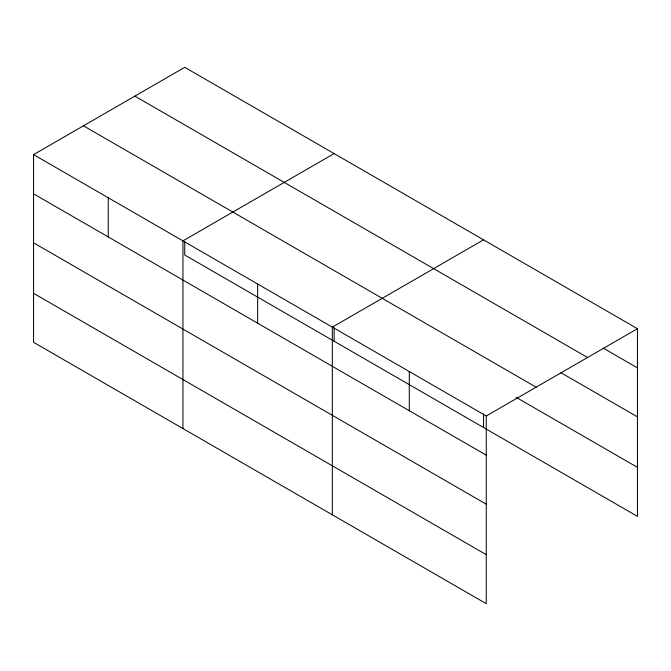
<?xml version="1.0" encoding="UTF-8"?>
<svg xmlns="http://www.w3.org/2000/svg" width="671" height="671" viewBox="0 0 671 671"><rect width="100%" height="100%" fill="white"/><g stroke="black" fill="none" stroke-linecap="round" stroke-linejoin="round"><path stroke-width="1.01" d="M486.257 504.181L486.257 415.986L33.55 154.624L33.55 342.302L486.257 603.674L486.257 504.181L33.55 242.81M184.743 241.459L184.743 255.014L637.45 516.376L637.45 328.698L184.743 67.326L33.55 154.624M334.141 153.584L182.94 240.872L182.94 428.559M483.531 239.832L332.338 327.121L332.338 514.808M486.257 415.986L637.45 328.698M603.044 348.014L637.45 367.884M134.854 96.138L587.553 357.5M560.486 372.455L637.45 416.884M83.447 125.812L536.146 387.184M516.125 397.324L637.45 467.377M33.55 193.81L486.257 455.173M33.55 293.302L486.257 554.665M483.531 413.957L483.531 427.511M409.293 371.558L409.293 410.736M334.141 327.708L334.141 341.262M257.639 284.001L257.639 323.179M108.249 197.744L108.249 236.93"/></g></svg>
